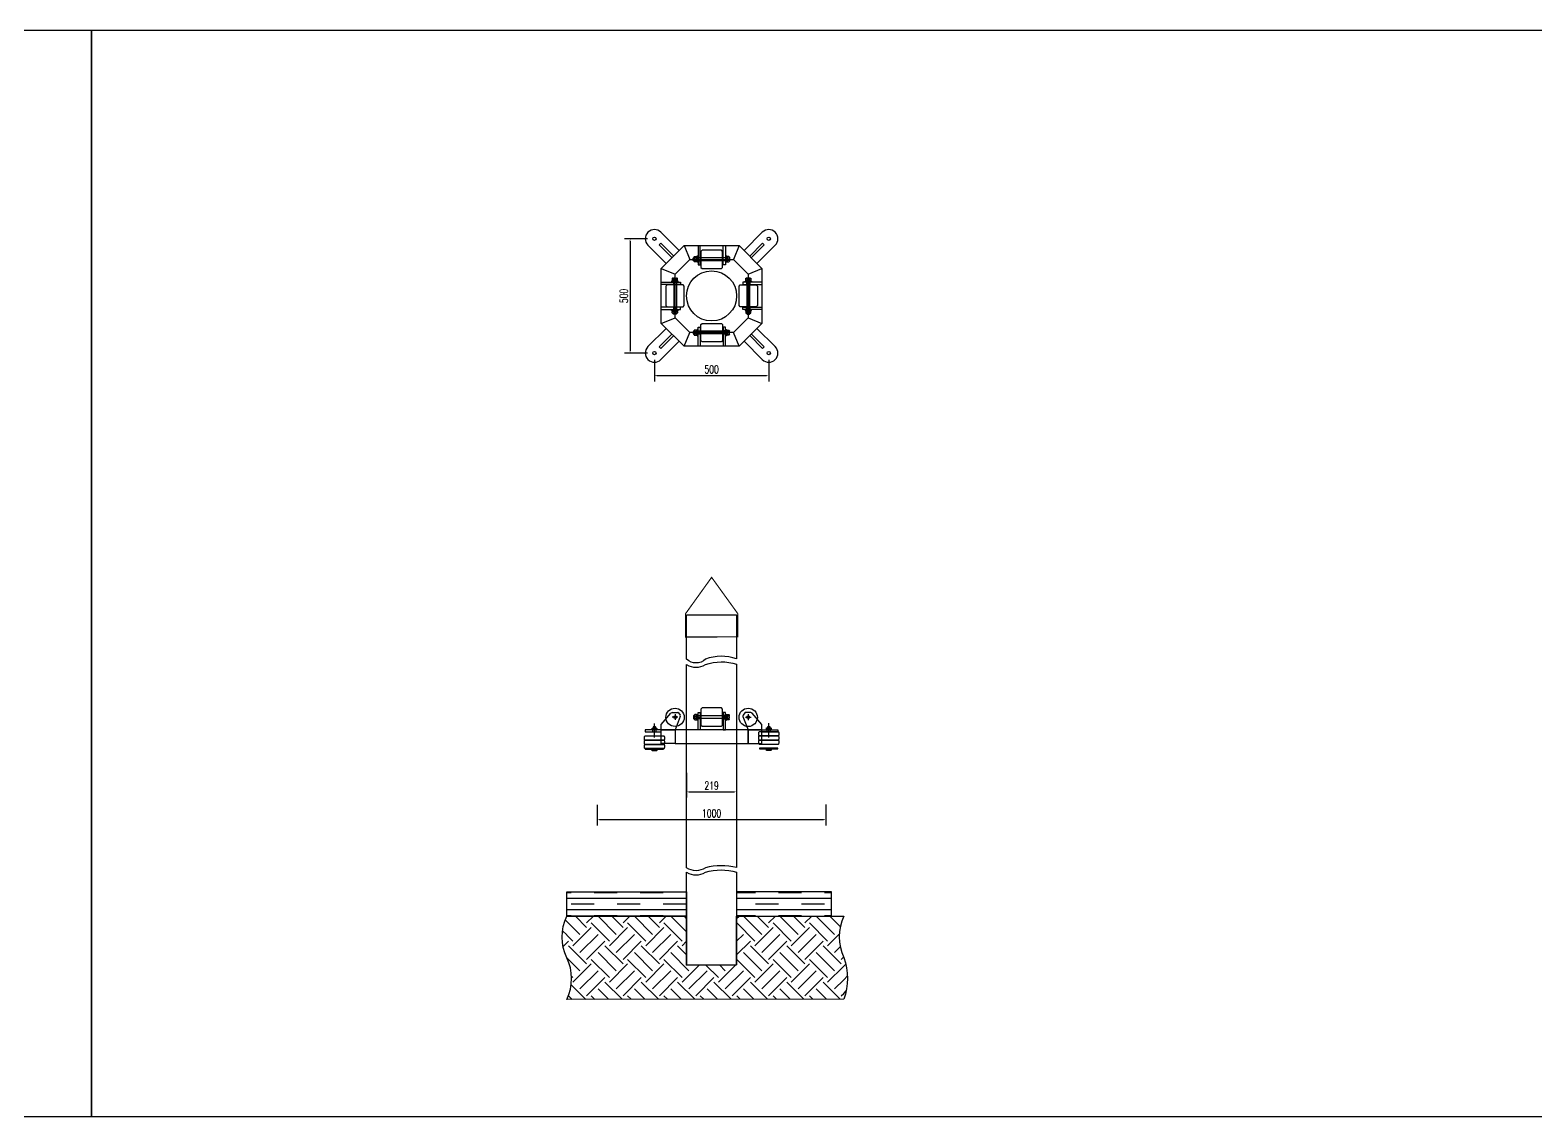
# Model space of a CAD drawing. Header units: millimetres. Extents: x -1714232 to -1367445, y 901519 to 1531173.
# Drawn here: x -1701061 to -1694475, y 919507 to 924259 of the extents above; entities that cross this region are included whole.
import ezdxf

# ---------------------------------------------------------------- set-up
doc = ezdxf.new("R2010")
doc.units = ezdxf.units.MM
doc.header["$LTSCALE"] = 1000
doc.linetypes.add('ACAD_ISO03W100', pattern=[30, 12, -18])
doc.layers.get('0').update_dxf_attribs({"linetype": 'CONTINUOUS'})
doc.layers.get('DEFPOINTS').update_dxf_attribs({"linetype": 'CONTINUOUS'})
for name, color, linetype in [('00-HATCH(填充)', 250, 'CONTINUOUS'), ('DOTE', 1, 'CONTINUOUS'), ('FT', 5, 'CONTINUOUS'), ('PUB_DIM', 3, 'CONTINUOUS'), ('W-MOUNTING固定方式', 5, 'CONTINUOUS'), ('W-STEEL_FRAME钢架', 3, 'CONTINUOUS'), ('ZJ', 251, 'CONTINUOUS')]:
    doc.layers.add(name, color=color, linetype=linetype)
doc.styles.add('STANDARD_T3', font='simplex.shx', dxfattribs={"width": 0.7, "bigfont": 'gbcbig.shx'})
doc.dimstyles.new('W&&10', dxfattribs={"dimtxt": 35, "dimasz": 10, "dimexe": 25, "dimexo": 30, "dimgap": 10, "dimtad": 1, "dimdec": 0, "dimzin": 0, "dimdsep": 46, "dimtxsty": 'STANDARD_T3', "dimcen": 0.09, "dimclrd": 1, "dimclre": 1, "dimclrt": 7, "dimazin": 2, "dimtfac": 1, "dimtdec": 0, "dimtix": 1, "dimtmove": 2, "dimatfit": 3, "dimfxl": 100, "dimtolj": 1, "dimtzin": 0, "dimarcsym": 0})

# ---------------------------------------------------------------- blocks, each defined once
blk = doc.blocks.new('*D86')
at = {"layer": 'DEFPOINTS', "color": 0, "transparency": 16777216}
for p in [(-1698330.2, 922846.3, 0), (-1697830.2, 922846.3, 0), (-1697830.2, 922747.7)]:
    blk.add_point(p, dxfattribs=at)
at = {"layer": 'PUB_DIM', "color": 1, "lineweight": -2, "transparency": 16777216}
for p, q in [((-1698330.2, 922816.3), (-1698330.2, 922722.7)), ((-1697830.2, 922816.3), (-1697830.2, 922722.7)), ((-1698320.2, 922747.7), (-1697840.2, 922747.7))]:
    blk.add_line(p, q, dxfattribs=at)
at = {"layer": 'PUB_DIM', "color": 1, "transparency": 16777216}
for points in [[(-1698320.2, 922749.3), (-1698320.2, 922746), (-1698330.2, 922747.7)], [(-1697840.2, 922749.3), (-1697840.2, 922746), (-1697830.2, 922747.7)]]:
    blk.add_solid(points, dxfattribs=at)
at = {"layer": 'PUB_DIM', "color": 7, "transparency": 16777216, "insert": (-1698080.2, 922775.2), "char_height": 35, "attachment_point": 5, "style": 'STANDARD_T3'}
blk.add_mtext('\\A1;500', dxfattribs=at)
blk = doc.blocks.new('*D87')
at = {"layer": 'DEFPOINTS', "color": 0, "transparency": 16777216}
for p in [(-1698330.2, 923346.3, 0), (-1698436.9, 922846.3), (-1698330.2, 922846.3, 0)]:
    blk.add_point(p, dxfattribs=at)
at = {"layer": 'PUB_DIM', "color": 1, "lineweight": -2, "transparency": 16777216}
for p, q in [((-1698360.2, 923346.3), (-1698461.9, 923346.3)), ((-1698436.9, 923336.3), (-1698436.9, 922856.3)), ((-1698360.2, 922846.3), (-1698461.9, 922846.3))]:
    blk.add_line(p, q, dxfattribs=at)
at = {"layer": 'PUB_DIM', "color": 1, "transparency": 16777216}
for points in [[(-1698438.6, 923336.3), (-1698435.3, 923336.3), (-1698436.9, 923346.3)], [(-1698438.6, 922856.3), (-1698435.3, 922856.3), (-1698436.9, 922846.3)]]:
    blk.add_solid(points, dxfattribs=at)
at = {"layer": 'PUB_DIM', "color": 7, "transparency": 16777216, "insert": (-1698464.4, 923096.3), "char_height": 35, "attachment_point": 5, "rotation": 90, "style": 'STANDARD_T3'}
blk.add_mtext('\\A1;500', dxfattribs=at)
blk = doc.blocks.new('*D88')
at = {"layer": 'DEFPOINTS', "color": 0, "transparency": 16777216}
for p in [(-1698189.7, 921040.3, 0), (-1697970.7, 921041.2, 0), (-1697970.7, 920927.8)]:
    blk.add_point(p, dxfattribs=at)
at = {"layer": 'PUB_DIM', "color": 1, "lineweight": -2, "transparency": 16777216}
for p, q in [((-1698189.7, 921010.3), (-1698189.7, 920902.8)), ((-1697970.7, 921011.2), (-1697970.7, 920902.8)), ((-1698179.7, 920927.8), (-1697980.7, 920927.8))]:
    blk.add_line(p, q, dxfattribs=at)
at = {"layer": 'PUB_DIM', "color": 1, "transparency": 16777216}
for points in [[(-1698179.7, 920929.5), (-1698179.7, 920926.2), (-1698189.7, 920927.8)], [(-1697980.7, 920929.5), (-1697980.7, 920926.2), (-1697970.7, 920927.8)]]:
    blk.add_solid(points, dxfattribs=at)
at = {"layer": 'PUB_DIM', "color": 7, "transparency": 16777216, "insert": (-1698080.2, 920955.3), "char_height": 35, "attachment_point": 5, "style": 'STANDARD_T3'}
blk.add_mtext('\\A1;219', dxfattribs=at)
blk = doc.blocks.new('*D89')
at = {"layer": 'DEFPOINTS', "color": 0, "transparency": 16777216}
for p in [(-1698580.2, 920901.1, 0), (-1697580.2, 920902), (-1697580.2, 920806.3)]:
    blk.add_point(p, dxfattribs=at)
at = {"layer": 'PUB_DIM', "color": 1, "lineweight": -2, "transparency": 16777216}
for p, q in [((-1698580.2, 920871.1), (-1698580.2, 920781.3)), ((-1697580.2, 920872), (-1697580.2, 920781.3)), ((-1698570.2, 920806.3), (-1697590.2, 920806.3))]:
    blk.add_line(p, q, dxfattribs=at)
at = {"layer": 'PUB_DIM', "color": 1, "transparency": 16777216}
for points in [[(-1698570.2, 920808), (-1698570.2, 920804.6), (-1698580.2, 920806.3)], [(-1697590.2, 920808), (-1697590.2, 920804.6), (-1697580.2, 920806.3)]]:
    blk.add_solid(points, dxfattribs=at)
at = {"layer": 'PUB_DIM', "color": 7, "transparency": 16777216, "insert": (-1698080.2, 920833.8), "char_height": 35, "attachment_point": 5, "style": 'STANDARD_T3'}
blk.add_mtext('\\A1;1000', dxfattribs=at)

msp = doc.modelspace()

# ---------------------------------------------------------------- hatches: boundary and pattern name
h = msp.add_hatch()
h.set_pattern_fill('土壤', color=256, scale=30, angle=45)
h.set_pattern_definition([(45, (-2998465.98, -1010948.7), (0, 159.099026), [112.5, -112.5]), (45, (-2998495.81, -1010918.86), (0, 159.099026), [112.5, -112.5]), (45, (-2998525.64, -1010889.03), (0, 159.099026), [112.5, -112.5]), (135, (-2998525.64, -1010869.15), (-159.099026, 3e-14), [112.5, -112.5]), (135, (-2998495.81, -1010839.31), (-159.099026, 3e-14), [112.5, -112.5]), (135, (-2998465.98, -1010809.48), (-159.099026, 3e-14), [112.5, -112.5])])
edge = h.paths.add_edge_path()
edge.add_line((-1698713.5, 920383.8), (-1698189.7, 920383.8))
edge.add_line((-1698189.7, 920383.8), (-1698189.7, 920170.3))
edge.add_line((-1698189.7, 920170.3), (-1697970.7, 920171.2))
edge.add_line((-1697970.7, 920171.2), (-1697970.7, 920384.7))
edge.add_line((-1697970.7, 920384.7), (-1697502.6, 920384.7))
edge.add_arc((-1697299.9, 920293.9), 222.1, 155.86112, 204.13888)
edge.add_arc((-1697739.3, 920112.2), 253.5, -20.99526, 20.99526, ccw=False)
edge.add_line((-1697502.6, 920021.4), (-1698713.5, 920020.5))
edge.add_arc((-1698900.7, 920111.3), 208.1, 334.11584, 385.88416)
edge.add_arc((-1698524.7, 920293), 209.5, 154.30228, 205.69772, ccw=False)
at = {"layer": 'PUB_DIM'}
h = msp.add_hatch(dxfattribs=at)
h.set_pattern_fill('不能通行的沼泽地', color=256, scale=30)
h.set_pattern_definition([(0, (-3005469.764, -1011305.216), (100.77696, 50.38848), [100.77696, -100.77696]), (0, (-3005570.54, -1011280.02), (0, 50.38848), [])])
h.paths.add_polyline_path([(-1698189.7, 920384.7), (-1698713.5, 920384.7), (-1698713.5, 920491.3), (-1698189.7, 920491.3)])
h.paths.add_polyline_path([(-1697970.7, 920384.7), (-1697556.6, 920384.7), (-1697556.6, 920491.3), (-1697970.7, 920491.3)])

# ---------------------------------------------------------------- linework, layer by layer
at = {"color": 4}
for p, q in [((-1698156.6, 923256.8, 0), (-1698160.6, 923256.8, 0)), ((-1698159.6, 923262.8, 0), (-1698156.6, 923262.8, 0)), ((-1698156.6, 923250.8, 0), (-1698159.6, 923250.8, 0)), ((-1698246.7, 923016.9, 0), (-1698246.7, 923019.9, 0)), ((-1698240.7, 923019.9, 0), (-1698240.7, 923015.9, 0)), ((-1698234.7, 923019.9, 0), (-1698234.7, 923016.9, 0)), ((-1697925.7, 923019.9, 0), (-1697925.7, 923016.9, 0)), ((-1697919.7, 923019.9, 0), (-1697919.7, 923015.9, 0)), ((-1697913.7, 923016.9, 0), (-1697913.7, 923019.9, 0)), ((-1698156.6, 922935.8, 0), (-1698160.6, 922935.8, 0)), ((-1698156.6, 922941.8, 0), (-1698159.6, 922941.8, 0)), ((-1698159.6, 922929.8, 0), (-1698156.6, 922929.8, 0)), ((-1698155.6, 921260, 0), (-1698158.6, 921260, 0)), ((-1698155.6, 921254, 0), (-1698159.6, 921254, 0)), ((-1698158.6, 921248, 0), (-1698155.6, 921248, 0))]:
    msp.add_line(p, q, dxfattribs=at)
for p, q in [((-1698147.6, 923262.3, 0), (-1698154.6, 923262.3, 0)), ((-1698154.6, 923251.3, 0), (-1698147.6, 923251.3, 0)), ((-1698143.6, 923260.2, 0), (-1698147.6, 923256.8, 0)), ((-1698143.6, 923257.9, 0), (-1698147.6, 923254.5, 0)), ((-1698015.6, 923260.2, 0), (-1698011.6, 923256.8, 0)), ((-1698015.6, 923257.9, 0), (-1698011.6, 923254.5, 0)), ((-1698011.6, 923262.3, 0), (-1698004.6, 923262.3, 0)), ((-1698004.6, 923251.3, 0), (-1698011.6, 923251.3, 0)), ((-1698002.6, 923265.3, 0), (-1698002.6, 923247.8, 0)), ((-1698249.2, 923173.9, 0), (-1698231.6, 923173.9, 0)), ((-1698246.2, 923164.9, 0), (-1698246.2, 923171.9, 0)), ((-1698235.2, 923171.9, 0), (-1698235.2, 923164.9, 0)), ((-1697911.2, 923173.9, 0), (-1697928.7, 923173.9, 0)), ((-1697925.2, 923171.9, 0), (-1697925.2, 923164.9, 0)), ((-1697914.2, 923164.9, 0), (-1697914.2, 923171.9, 0)), ((-1698244, 923160.9, 0), (-1698240.7, 923164.9, 0)), ((-1698241.7, 923160.9, 0), (-1698238.4, 923164.9, 0)), ((-1697918.6, 923160.9, 0), (-1697922, 923164.9, 0)), ((-1697916.3, 923160.9, 0), (-1697919.7, 923164.9, 0)), ((-1698246.2, 923028.9, 0), (-1698246.2, 923021.9, 0)), ((-1698244, 923032.9, 0), (-1698240.7, 923028.9, 0)), ((-1698241.7, 923032.9, 0), (-1698238.4, 923028.9, 0)), ((-1698235.2, 923021.9, 0), (-1698235.2, 923028.9, 0)), ((-1697925.2, 923021.9, 0), (-1697925.2, 923028.9, 0)), ((-1697918.6, 923032.9, 0), (-1697922, 923028.9, 0)), ((-1697916.3, 923032.9, 0), (-1697919.7, 923028.9, 0)), ((-1697914.2, 923028.9, 0), (-1697914.2, 923021.9, 0)), ((-1698154.6, 922941.3, 0), (-1698147.6, 922941.3, 0)), ((-1698147.6, 922930.3, 0), (-1698154.6, 922930.3, 0)), ((-1698143.6, 922934.8, 0), (-1698147.6, 922938.1, 0)), ((-1698143.6, 922932.5, 0), (-1698147.6, 922935.8, 0)), ((-1698015.6, 922934.8, 0), (-1698011.6, 922938.1, 0)), ((-1698015.6, 922932.5, 0), (-1698011.6, 922935.8, 0)), ((-1698004.6, 922941.3, 0), (-1698011.6, 922941.3, 0)), ((-1698011.6, 922930.3, 0), (-1698004.6, 922930.3, 0)), ((-1698002.6, 922927.3, 0), (-1698002.6, 922944.9, 0)), ((-1698003.6, 921245.5, 0), (-1698003.6, 921263.1, 0)), ((-1698153.6, 921259.5, 0), (-1698146.6, 921259.5, 0)), ((-1698146.6, 921248.5, 0), (-1698153.6, 921248.5, 0)), ((-1698142.6, 921253, 0), (-1698146.6, 921256.3, 0)), ((-1698142.6, 921250.7, 0), (-1698146.6, 921254, 0)), ((-1698016.6, 921253, 0), (-1698012.6, 921256.3, 0)), ((-1698016.6, 921250.7, 0), (-1698012.6, 921254, 0)), ((-1698005.6, 921259.5, 0), (-1698012.6, 921259.5, 0)), ((-1698012.6, 921248.5, 0), (-1698005.6, 921248.5, 0))]:
    msp.add_line(p, q)
at = {"color": 6, "linetype": 'ACAD_ISO03W100'}
for p, q in [((-1698020.1, 923262.3, 0), (-1698140.6, 923262.3, 0)), ((-1698020.1, 923250.3, 0), (-1698140.6, 923250.3, 0)), ((-1698246.2, 923156.4, 0), (-1698246.2, 923035.9, 0)), ((-1698234.2, 923156.4, 0), (-1698234.2, 923035.9, 0)), ((-1697926.2, 923156.4, 0), (-1697926.2, 923035.9, 0)), ((-1697914.2, 923156.4, 0), (-1697914.2, 923035.9, 0)), ((-1698020.1, 922942.3, 0), (-1698140.6, 922942.3, 0)), ((-1698020.1, 922930.3, 0), (-1698140.6, 922930.3, 0)), ((-1698020.1, 921260.6, 0), (-1698139.1, 921260.6, 0)), ((-1698020.1, 921248.6, 0), (-1698139.1, 921248.6, 0))]:
    msp.add_line(p, q, dxfattribs=at)
at = {"color": 2}
for p, q in [((-1698140.6, 923256.3, 0), (-1698018.6, 923256.3, 0)), ((-1698240.2, 923035.9, 0), (-1698240.2, 923157.9, 0)), ((-1697920.2, 923035.9, 0), (-1697920.2, 923157.9, 0)), ((-1698140.6, 922936.3, 0), (-1698018.6, 922936.3, 0)), ((-1698139.6, 921254.6, 0), (-1698129.6, 921254.6, 0)), ((-1698029.6, 921254.6, 0), (-1698019.6, 921254.6, 0)), ((-1698019.6, 921254.6, 0), (-1698029.6, 921254.6, 0))]:
    msp.add_line(p, q, dxfattribs=at)
at = {"color": 1}
for p, q in [((-1698129.6, 923263.3, 0), (-1698139.6, 923263.3, 0)), ((-1698139.6, 923249.3, 0), (-1698129.6, 923249.3, 0)), ((-1698020.1, 923263.3, 0), (-1698030.1, 923263.3, 0)), ((-1698020.1, 923249.3, 0), (-1698030.1, 923249.3, 0)), ((-1698247.2, 923156.4, 0), (-1698247.2, 923146.4, 0)), ((-1698233.2, 923156.4, 0), (-1698233.2, 923146.4, 0)), ((-1697927.2, 923156.4, 0), (-1697927.2, 923146.4, 0)), ((-1697913.2, 923156.4, 0), (-1697913.2, 923146.4, 0)), ((-1698247.2, 923046.9, 0), (-1698247.2, 923036.9, 0)), ((-1698233.2, 923036.9, 0), (-1698233.2, 923046.9, 0)), ((-1697927.2, 923036.9, 0), (-1697927.2, 923046.9, 0)), ((-1697913.2, 923046.9, 0), (-1697913.2, 923036.9, 0)), ((-1698139.6, 922943.3, 0), (-1698129.6, 922943.3, 0)), ((-1698129.6, 922929.3, 0), (-1698139.6, 922929.3, 0)), ((-1698020.1, 922943.3, 0), (-1698030.1, 922943.3, 0)), ((-1698020.1, 922929.3, 0), (-1698030.1, 922929.3, 0)), ((-1698139.6, 921261.6, 0), (-1698129.6, 921261.6, 0)), ((-1698019.6, 921261.6, 0), (-1698029.6, 921261.6, 0)), ((-1698019.6, 921261.6, 0), (-1698029.6, 921261.6, 0)), ((-1698129.6, 921247.6, 0), (-1698139.6, 921247.6, 0)), ((-1698019.6, 921247.6, 0), (-1698029.6, 921247.6, 0)), ((-1698029.6, 921247.6, 0), (-1698019.6, 921247.6, 0))]:
    msp.add_line(p, q, dxfattribs=at)
at = {"color": 0, "elevation": 0}
for points in [[(-1698139.6, 923316.3), (-1698139.6, 923232.7), (-1698129.6, 923232.7), (-1698129.6, 923316.3)], [(-1698020.1, 923316.3), (-1698020.1, 923232.7), (-1698030.1, 923232.7), (-1698030.1, 923316.3)], [(-1698300.2, 923156.4), (-1698216.6, 923156.4), (-1698216.6, 923146.4), (-1698300.2, 923146.4)], [(-1697860.2, 923156.4), (-1697943.8, 923156.4), (-1697943.8, 923146.4), (-1697860.2, 923146.4)], [(-1698300.2, 923036.9), (-1698216.6, 923036.9), (-1698216.6, 923046.9), (-1698300.2, 923046.9)], [(-1697860.2, 923036.9), (-1697943.8, 923036.9), (-1697943.8, 923046.9), (-1697860.2, 923046.9)], [(-1698139.6, 922876.3), (-1698139.6, 922959.9), (-1698129.6, 922959.9), (-1698129.6, 922876.3)], [(-1698020.1, 922876.3), (-1698020.1, 922959.9), (-1698030.1, 922959.9), (-1698030.1, 922876.3)]]:
    msp.add_lwpolyline(points, dxfattribs=at)
at = {"elevation": 0}
for points in [[(-1698160.6, 923261.8), (-1698158.6, 923263.8), (-1698158.6, 923249.8), (-1698160.6, 923251.8)], [(-1698156.6, 923265.3), (-1698156.6, 923262.3), (-1698156.6, 923251.3), (-1698156.6, 923248.3)], [(-1698122.1, 923216.3), (-1698037.1, 923216.3), (-1698032.1, 923221.3), (-1698032.1, 923291.3), (-1698037.1, 923296.3), (-1698122.1, 923296.3), (-1698127.1, 923291.3), (-1698127.1, 923221.3)], [(-1698200.2, 923054.4), (-1698200.2, 923139.4), (-1698205.2, 923144.4), (-1698275.2, 923144.4), (-1698280.2, 923139.4), (-1698280.2, 923054.4), (-1698275.2, 923049.4), (-1698205.2, 923049.4)], [(-1697960.2, 923054.4), (-1697960.2, 923139.4), (-1697955.2, 923144.4), (-1697885.2, 923144.4), (-1697880.2, 923139.4), (-1697880.2, 923054.4), (-1697885.2, 923049.4), (-1697955.2, 923049.4)], [(-1698249.2, 923019.9), (-1698246.2, 923019.9), (-1698235.2, 923019.9), (-1698232.2, 923019.9)], [(-1698245.7, 923015.9), (-1698247.7, 923017.9), (-1698233.7, 923017.9), (-1698235.7, 923015.9)], [(-1698122.1, 922976.3), (-1698037.1, 922976.3), (-1698032.1, 922971.3), (-1698032.1, 922901.3), (-1698037.1, 922896.3), (-1698122.1, 922896.3), (-1698127.1, 922901.3), (-1698127.1, 922971.3)], [(-1697911.2, 923019.9), (-1697914.2, 923019.9), (-1697925.2, 923019.9), (-1697928.2, 923019.9)], [(-1697914.7, 923015.9), (-1697912.7, 923017.9), (-1697926.7, 923017.9), (-1697924.7, 923015.9)], [(-1698160.6, 922930.8), (-1698158.6, 922928.8), (-1698158.6, 922942.8), (-1698160.6, 922940.8)], [(-1698156.6, 922927.3), (-1698156.6, 922930.3), (-1698156.6, 922941.3), (-1698156.6, 922944.3)], [(-1698159.6, 921249), (-1698157.6, 921247), (-1698157.6, 921261), (-1698159.6, 921259)], [(-1698155.6, 921245.5), (-1698155.6, 921248.5), (-1698155.6, 921259.5), (-1698155.6, 921262.5)], [(-1698129.6, 921274.6), (-1698129.6, 921199.6), (-1698139.6, 921199.6), (-1698139.6, 921274.6)], [(-1698122.1, 921214.6), (-1698037.1, 921214.6), (-1698032.1, 921219.6), (-1698032.1, 921289.6), (-1698037.1, 921294.6), (-1698122.1, 921294.6), (-1698127.1, 921289.6), (-1698127.1, 921219.6)], [(-1698029.6, 921274.6), (-1698029.6, 921199.6), (-1698019.6, 921199.6), (-1698019.6, 921274.6)]]:
    msp.add_lwpolyline(points, close=True, dxfattribs=at)
for points in [[(-1698158.6, 923263.8), (-1698156.6, 923263.8), (-1698156.6, 923249.8), (-1698158.6, 923249.8)], [(-1698143.6, 923243.3), (-1698143.6, 923271.3), (-1698140.6, 923271.3), (-1698140.6, 923243.3), (-1698143.6, 923243.3), (-1698143.6, 923244.3)], [(-1698015.6, 923243.3), (-1698015.6, 923271.3), (-1698018.6, 923271.3), (-1698018.6, 923243.3), (-1698015.6, 923243.3), (-1698015.6, 923244.3)], [(-1698227.2, 923160.9), (-1698255.2, 923160.9), (-1698255.2, 923157.9), (-1698227.2, 923157.9), (-1698227.2, 923160.9), (-1698228.2, 923160.9)], [(-1697933.2, 923160.9), (-1697905.2, 923160.9), (-1697905.2, 923157.9), (-1697933.2, 923157.9), (-1697933.2, 923160.9), (-1697932.2, 923160.9)], [(-1698227.2, 923032.9), (-1698255.2, 923032.9), (-1698255.2, 923035.9), (-1698227.2, 923035.9), (-1698227.2, 923032.9), (-1698228.2, 923032.9)], [(-1698247.7, 923017.9), (-1698247.7, 923019.9), (-1698233.7, 923019.9), (-1698233.7, 923017.9)], [(-1697933.2, 923032.9), (-1697905.2, 923032.9), (-1697905.2, 923035.9), (-1697933.2, 923035.9), (-1697933.2, 923032.9), (-1697932.2, 923032.9)], [(-1697912.7, 923017.9), (-1697912.7, 923019.9), (-1697926.7, 923019.9), (-1697926.7, 923017.9)], [(-1698158.6, 922928.8), (-1698156.6, 922928.8), (-1698156.6, 922942.8), (-1698158.6, 922942.8)], [(-1698143.6, 922949.3), (-1698143.6, 922921.3), (-1698140.6, 922921.3), (-1698140.6, 922949.3), (-1698143.6, 922949.3), (-1698143.6, 922948.3)], [(-1698015.6, 922949.3), (-1698015.6, 922921.3), (-1698018.6, 922921.3), (-1698018.6, 922949.3), (-1698015.6, 922949.3), (-1698015.6, 922948.3)], [(-1698157.6, 921247), (-1698155.6, 921247), (-1698155.6, 921261), (-1698157.6, 921261)], [(-1698142.6, 921267.5), (-1698142.6, 921239.5), (-1698139.6, 921239.5), (-1698139.6, 921267.5), (-1698142.6, 921267.5), (-1698142.6, 921266.5)], [(-1698016.6, 921267.5), (-1698016.6, 921239.5), (-1698019.6, 921239.5), (-1698019.6, 921267.5), (-1698016.6, 921267.5), (-1698016.6, 921266.5)]]:
    msp.add_lwpolyline(points, dxfattribs=at)
for points in [[(-1698154.6, 923268.3), (-1698147.6, 923268.3), (-1698147.6, 923267.3), (-1698143.6, 923267.3), (-1698143.6, 923246.3), (-1698147.6, 923246.3), (-1698147.6, 923267.3), (-1698147.6, 923245.3), (-1698154.6, 923245.3, -0.666667), (-1698154.6, 923251.3, -0.363636), (-1698154.6, 923262.3, -0.666667)], [(-1698004.6, 923268.3), (-1698011.6, 923268.3), (-1698011.6, 923267.3), (-1698015.6, 923267.3), (-1698015.6, 923246.3), (-1698011.6, 923246.3), (-1698011.6, 923267.3), (-1698011.6, 923245.3), (-1698004.6, 923245.3, 0.666667), (-1698004.6, 923251.3, 0.363636), (-1698004.6, 923262.3, 0.666667)], [(-1698252.2, 923171.9), (-1698252.2, 923164.9), (-1698251.2, 923164.9), (-1698251.2, 923160.9), (-1698230.2, 923160.9), (-1698230.2, 923164.9), (-1698251.2, 923164.9), (-1698229.2, 923164.9), (-1698229.2, 923171.9, 0.666667), (-1698235.2, 923171.9, 0.363636), (-1698246.2, 923171.9, 0.666667)], [(-1697908.2, 923171.9), (-1697908.2, 923164.9), (-1697909.2, 923164.9), (-1697909.2, 923160.9), (-1697930.2, 923160.9), (-1697930.2, 923164.9), (-1697909.2, 923164.9), (-1697931.2, 923164.9), (-1697931.2, 923171.9, -0.666667), (-1697925.2, 923171.9, -0.363636), (-1697914.2, 923171.9, -0.666667)], [(-1698252.2, 923021.9), (-1698252.2, 923028.9), (-1698251.2, 923028.9), (-1698251.2, 923032.9), (-1698230.2, 923032.9), (-1698230.2, 923028.9), (-1698251.2, 923028.9), (-1698229.2, 923028.9), (-1698229.2, 923021.9, -0.666667), (-1698235.2, 923021.9, -0.363636), (-1698246.2, 923021.9, -0.666667)], [(-1697908.2, 923021.9), (-1697908.2, 923028.9), (-1697909.2, 923028.9), (-1697909.2, 923032.9), (-1697930.2, 923032.9), (-1697930.2, 923028.9), (-1697909.2, 923028.9), (-1697931.2, 923028.9), (-1697931.2, 923021.9, 0.666667), (-1697925.2, 923021.9, 0.363636), (-1697914.2, 923021.9, 0.666667)], [(-1698154.6, 922924.3), (-1698147.6, 922924.3), (-1698147.6, 922925.3), (-1698143.6, 922925.3), (-1698143.6, 922946.3), (-1698147.6, 922946.3), (-1698147.6, 922925.3), (-1698147.6, 922947.3), (-1698154.6, 922947.3, 0.666667), (-1698154.6, 922941.3, 0.363636), (-1698154.6, 922930.3, 0.666667)], [(-1698004.6, 922924.3), (-1698011.6, 922924.3), (-1698011.6, 922925.3), (-1698015.6, 922925.3), (-1698015.6, 922946.3), (-1698011.6, 922946.3), (-1698011.6, 922925.3), (-1698011.6, 922947.3), (-1698004.6, 922947.3, -0.666667), (-1698004.6, 922941.3, -0.363636), (-1698004.6, 922930.3, -0.666667)], [(-1698189.7, 921701.2), (-1697970.7, 921702), (-1697970.7, 921509.2, 0.170875), (-1698107.2, 921508.4, -0.412328), (-1698189.7, 921508.4)], [(-1698189.7, 921484.9, 0.293594), (-1698107.2, 921484.9, -0.161329), (-1697970.7, 921485.8), (-1697970.7, 920596.6, 0.125768), (-1698107.2, 920595.7, -0.307823), (-1698189.7, 920595.7)], [(-1698153.6, 921242.5), (-1698146.6, 921242.5), (-1698146.6, 921243.5), (-1698142.6, 921243.5), (-1698142.6, 921264.5), (-1698146.6, 921264.5), (-1698146.6, 921243.5), (-1698146.6, 921265.5), (-1698153.6, 921265.5, 0.666667), (-1698153.6, 921259.5, 0.363636), (-1698153.6, 921248.5, 0.666667)], [(-1698005.6, 921242.5), (-1698012.6, 921242.5), (-1698012.6, 921243.5), (-1698016.6, 921243.5), (-1698016.6, 921264.5), (-1698012.6, 921264.5), (-1698012.6, 921243.5), (-1698012.6, 921265.5), (-1698005.6, 921265.5, -0.666667), (-1698005.6, 921259.5, -0.363636), (-1698005.6, 921248.5, -0.666667)]]:
    msp.add_lwpolyline(points, format="xyb", close=True, dxfattribs=at)
at = {"color": 2, "elevation": 0}
for points in [[(-1698339.7, 921206.6), (-1698320.7, 921206.6), (-1698319.7, 921205.6), (-1698319.7, 921200.6), (-1698320.7, 921199.6), (-1698339.7, 921199.6), (-1698340.7, 921200.6), (-1698340.7, 921205.6)], [(-1698336.2, 921206.6), (-1698324.2, 921206.6), (-1698324.2, 921210.6), (-1698325.2, 921211.6), (-1698335.2, 921211.6), (-1698336.2, 921210.6)], [(-1698335.7, 921206.6), (-1698324.7, 921206.6), (-1698324.7, 921199.6), (-1698335.7, 921199.6)], [(-1697839.7, 921207.5), (-1697820.7, 921207.5), (-1697819.7, 921206.5), (-1697819.7, 921201.5), (-1697820.7, 921200.5), (-1697839.7, 921200.5), (-1697840.7, 921201.5), (-1697840.7, 921206.5)], [(-1697836.2, 921207.5), (-1697824.2, 921207.5), (-1697824.2, 921211.5), (-1697825.2, 921212.5), (-1697835.2, 921212.5), (-1697836.2, 921211.5)], [(-1697835.7, 921207.5), (-1697824.7, 921207.5), (-1697824.7, 921200.5), (-1697835.7, 921200.5)], [(-1698340.7, 921114.6), (-1698319.7, 921114.6), (-1698319.7, 921108.6), (-1698320.7, 921107.6), (-1698339.7, 921107.6), (-1698340.7, 921108.6)], [(-1698335.7, 921114.6), (-1698324.7, 921114.6), (-1698324.7, 921107.6), (-1698335.7, 921107.6)], [(-1697840.7, 921115.5), (-1697819.7, 921115.5), (-1697819.7, 921109.5), (-1697820.7, 921108.5), (-1697839.7, 921108.5), (-1697840.7, 921109.5)], [(-1697835.7, 921115.5), (-1697824.7, 921115.5), (-1697824.7, 921108.5), (-1697835.7, 921108.5)]]:
    msp.add_lwpolyline(points, close=True, dxfattribs=at)
at = {"color": 6, "elevation": 0}
for points in [[(-1698370.2, 921114.6), (-1698290.2, 921114.6), (-1698290.2, 921117.6), (-1698370.2, 921117.6)], [(-1697870.2, 921115.5), (-1697790.2, 921115.5), (-1697790.2, 921118.5), (-1697870.2, 921118.5)]]:
    msp.add_lwpolyline(points, close=True, dxfattribs=at)
msp.add_lwpolyline([(-1698713.5, 920383.8), (-1698189.7, 920383.8), (-1698189.7, 920170.3), (-1697970.7, 920171.2), (-1697970.7, 920384.7), (-1697502.6, 920384.7, 0.213824), (-1697502.6, 920203.1, -0.185296), (-1697502.6, 920021.4), (-1698713.5, 920020.5, 0.229804), (-1698713.5, 920202.2, -0.228091)], format="xyb", close=True)
at = {"lineweight": -3}
for centre in [(-1698240.2, 921253.6, 0), (-1697920.2, 921253.5, 0)]:
    msp.add_circle(centre, 40, dxfattribs=at)
at = {"layer": '00-HATCH(填充)', "color": 0, "lineweight": -3}
for p, q in [((-1698300.2, 921222.8, 0), (-1698258.1, 921271.6, 0)), ((-1698251, 921274.6, 0), (-1698228.7, 921274.6, 0)), ((-1698225.2, 921273.2, 0), (-1698218.1, 921262.6, 0)), ((-1697935.1, 921273.1, 0), (-1697942.2, 921262.6, 0)), ((-1697909.3, 921274.5, 0), (-1697931.7, 921274.5, 0)), ((-1697860.2, 921222.8, 0), (-1697902.2, 921271.6, 0)), ((-1698240.2, 921199.6, 0), (-1698300.2, 921199.6, 0)), ((-1698217.1, 921256.8, 0), (-1698240.2, 921199.6, 0)), ((-1697943.2, 921256.8, 0), (-1697920.2, 921199.5, 0)), ((-1697920.2, 921199.5, 0), (-1697860.2, 921199.5, 0))]:
    msp.add_line(p, q, dxfattribs=at)
at = {"layer": '00-HATCH(填充)', "color": 0, "lineweight": -3, "ltscale": 0.5}
for p, q in [((-1698240.2, 921267.1, 0), (-1698240.2, 921242.1, 0)), ((-1697920.2, 921267, 0), (-1697920.2, 921242, 0)), ((-1698227.7, 921254.6, 0), (-1698252.7, 921254.6, 0)), ((-1697932.7, 921254.5, 0), (-1697907.7, 921254.5, 0))]:
    msp.add_line(p, q, dxfattribs=at)
at = {"layer": '00-HATCH(填充)', "color": 0, "lineweight": -3}
for centre in [(-1698240.2, 921254.6, 0), (-1697920.2, 921254.5, 0)]:
    msp.add_circle(centre, 6, dxfattribs=at)
for centre, radius, start, end in [((-1698251, 921264.6, 0), 10, 90, 135), ((-1698228.7, 921269.6, 0), 5, 46.05646, 90), ((-1698221.6, 921259, 0), 5, 334, 46.05646), ((-1697938.8, 921259, 0), 5, 133.94206, 205.99852), ((-1697931.7, 921269.5, 0), 5, 89.99852, 133.94206), ((-1697909.3, 921264.5, 0), 10, 44.99852, 89.99852)]:
    msp.add_arc(centre, radius, start, end, dxfattribs=at)
at = {"layer": 'DOTE'}
for p, q in [((-1698330.2, 921164.8, 0), (-1698330.2, 921226.7, 0)), ((-1698330.2, 921164.8, 0), (-1698330.2, 921226.7, 0)), ((-1697830.2, 921165.7, 0), (-1697830.2, 921227.6, 0)), ((-1697830.2, 921164.8, 0), (-1697830.2, 921226.7, 0))]:
    msp.add_line(p, q, dxfattribs=at)
at = {"layer": 'FT', "elevation": 0}
for points in [[(-1698370.2, 921153.6), (-1698290.2, 921153.6, 0.414214), (-1698285.2, 921158.6), (-1698285.2, 921166.6, 0.414214), (-1698290.2, 921171.6), (-1698370.2, 921171.6, 0.414214), (-1698375.2, 921166.6), (-1698375.2, 921158.6, 0.414214)], [(-1698370.2, 921135.6), (-1698290.2, 921135.6, 0.414214), (-1698285.2, 921140.6), (-1698285.2, 921148.6, 0.414214), (-1698290.2, 921153.6), (-1698370.2, 921153.6, 0.414214), (-1698375.2, 921148.6), (-1698375.2, 921140.6, 0.414214)], [(-1698370.2, 921117.6), (-1698290.2, 921117.6, 0.414214), (-1698285.2, 921122.6), (-1698285.2, 921130.6, 0.414214), (-1698290.2, 921135.6), (-1698370.2, 921135.6, 0.414214), (-1698375.2, 921130.6), (-1698375.2, 921122.6, 0.414214)], [(-1697870.2, 921172.5), (-1697790.2, 921172.5, 0.414214), (-1697785.2, 921177.5), (-1697785.2, 921185.5, 0.414214), (-1697790.2, 921190.5), (-1697870.2, 921190.5, 0.414214), (-1697875.2, 921185.5), (-1697875.2, 921177.5, 0.414214)], [(-1697870.2, 921154.5), (-1697790.2, 921154.5, 0.414214), (-1697785.2, 921159.5), (-1697785.2, 921167.5, 0.414214), (-1697790.2, 921172.5), (-1697870.2, 921172.5, 0.414214), (-1697875.2, 921167.5), (-1697875.2, 921159.5, 0.414214)], [(-1697870.2, 921136.5), (-1697790.2, 921136.5, 0.414214), (-1697785.2, 921141.5), (-1697785.2, 921149.5, 0.414214), (-1697790.2, 921154.5), (-1697870.2, 921154.5, 0.414214), (-1697875.2, 921149.5), (-1697875.2, 921141.5, 0.414214)]]:
    msp.add_lwpolyline(points, format="xyb", close=True, dxfattribs=at)
at = {"layer": 'PUB_DIM'}
for p, q in [((-1698300.2, 921199.6, 0), (-1698300.2, 921222.8, 0)), ((-1697860.2, 921199.5, 0), (-1697860.2, 921222.8, 0))]:
    msp.add_line(p, q, dxfattribs=at)
for points in [[(-1707512, 924258.6), (-1700792, 924258.6), (-1700792, 919506.6), (-1707512, 919506.6)], [(-1700792, 924258.6), (-1694072, 924258.6), (-1694072, 919506.6), (-1700792, 919506.6)], [(-1698189.7, 920384.7), (-1698713.5, 920384.7), (-1698713.5, 920491.3), (-1698189.7, 920491.3)], [(-1697970.7, 920384.7), (-1697556.6, 920384.7), (-1697556.6, 920491.3), (-1697970.7, 920491.3)]]:
    msp.add_lwpolyline(points, close=True, dxfattribs=at)
at = {"layer": 'PUB_DIM', "const_width": 5, "elevation": 0}
msp.add_lwpolyline([(-1698194.7, 921604.8), (-1698194.7, 921706.2), (-1698080.2, 921865.7), (-1697965.7, 921707), (-1697965.7, 921605.6), (-1698194.7, 921604.8)], dxfattribs=at)
at = {"layer": 'W-MOUNTING固定方式', "color": 6}
for p, q in [((-1698337.2, 921189.6, 0), (-1698337.2, 921199.6, 0)), ((-1698337.2, 921189.6, 0), (-1698337.2, 921199.6, 0)), ((-1698323.2, 921189.6, 0), (-1698323.2, 921199.6, 0)), ((-1698323.2, 921189.6, 0), (-1698323.2, 921199.6, 0)), ((-1697837.2, 921190.5, 0), (-1697837.2, 921200.5, 0)), ((-1697837.2, 921189.5, 0), (-1697837.2, 921199.5, 0)), ((-1697823.2, 921190.5, 0), (-1697823.2, 921200.5, 0)), ((-1697823.2, 921189.5, 0), (-1697823.2, 921199.5, 0))]:
    msp.add_line(p, q, dxfattribs=at)
at = {"layer": 'W-MOUNTING固定方式', "color": 6, "elevation": 0}
for points in [[(-1698245.5, 923269.9), (-1698302, 923326.4), (-1698309.1, 923319.3), (-1698252.5, 923262.8)], [(-1697913.7, 923269.9), (-1697857.1, 923326.4), (-1697850.1, 923319.3), (-1697906.6, 923262.8)], [(-1698245.5, 922922.8), (-1698302, 922866.2), (-1698309.1, 922873.3), (-1698252.5, 922929.9)], [(-1697913.7, 922922.8), (-1697857.1, 922866.2), (-1697850.1, 922873.3), (-1697906.6, 922929.9)]]:
    msp.add_lwpolyline(points, dxfattribs=at)
for points in [[(-1698300.2, 921199.6), (-1698370.2, 921199.6), (-1698370.2, 921189.6), (-1698300.2, 921189.6)], [(-1697860.2, 921199.5), (-1697790.2, 921199.5), (-1697790.2, 921189.5), (-1697860.2, 921189.5)]]:
    msp.add_lwpolyline(points, close=True, dxfattribs=at)
at = {"layer": 'W-STEEL_FRAME钢架', "color": 5}
for p, q in [((-1698301.9, 923374.6, 0), (-1698221.9, 923294.6, 0)), ((-1697858.5, 923374.6, 0), (-1697938.5, 923294.6, 0)), ((-1698358.5, 923318, 0), (-1698278.5, 923238, 0)), ((-1697801.9, 923318, 0), (-1697881.9, 923238, 0)), ((-1698358.5, 922874.6, 0), (-1698278.5, 922954.6, 0)), ((-1697801.9, 922874.6, 0), (-1697881.9, 922954.6, 0)), ((-1698301.9, 922818, 0), (-1698221.9, 922898, 0)), ((-1697858.5, 922818, 0), (-1697938.5, 922898, 0))]:
    msp.add_line(p, q, dxfattribs=at)
at = {"layer": 'W-STEEL_FRAME钢架'}
for p, q in [((-1698200.2, 923316.3, 0), (-1698175.3, 923256.3, 0)), ((-1697960.2, 923316.3, 0), (-1697985, 923256.3, 0)), ((-1698300.2, 923216.3, 0), (-1698240.2, 923191.5, 0)), ((-1697920.2, 923191.5, 0), (-1697860.2, 923216.3, 0)), ((-1698300.2, 922976.3, 0), (-1698240.2, 923001.2, 0)), ((-1697920.2, 923001.2, 0), (-1697860.2, 922976.3, 0)), ((-1698200.2, 922876.3, 0), (-1698175.3, 922936.3, 0)), ((-1697960.2, 922876.3, 0), (-1697985, 922936.3, 0))]:
    msp.add_line(p, q, dxfattribs=at)
at = {"layer": 'W-STEEL_FRAME钢架', "elevation": 0}
for points in [[(-1698200.2, 923316.3), (-1697960.2, 923316.3), (-1697860.2, 923216.3), (-1697860.2, 922976.3), (-1697960.2, 922876.3), (-1698200.2, 922876.3), (-1698300.2, 922976.3), (-1698300.2, 923216.3)], [(-1698175.3, 923256.3), (-1697985, 923256.3), (-1697920.2, 923191.5), (-1697920.2, 923001.2), (-1697985, 922936.3), (-1698175.3, 922936.3), (-1698240.2, 923001.2), (-1698240.2, 923191.5)], [(-1698300.2, 921199.6), (-1698240.2, 921199.6), (-1698240.2, 921139.6), (-1698300.2, 921139.6)], [(-1698240.2, 921139.6), (-1697920.2, 921139.6), (-1697920.2, 921199.6), (-1698240.2, 921199.6)], [(-1697860.2, 921199.6), (-1697920.2, 921199.6), (-1697920.2, 921139.6), (-1697860.2, 921139.6)]]:
    msp.add_lwpolyline(points, close=True, dxfattribs=at)
at = {"layer": 'W-STEEL_FRAME钢架', "color": 5}
for centre in [(-1698330.2, 923346.3, 0), (-1697830.2, 923346.3, 0), (-1698330.2, 922846.3, 0), (-1697830.2, 922846.3, 0)]:
    msp.add_circle(centre, 7, dxfattribs=at)
at = {"layer": 'W-STEEL_FRAME钢架'}
msp.add_circle((-1698080.2, 923096.3, 0), 109.5, dxfattribs=at)
at = {"layer": 'W-STEEL_FRAME钢架', "color": 5}
for centre, start, end in [((-1698330.2, 923346.3, 0), 45, 225), ((-1697830.2, 923346.3, 0), 315, 135), ((-1698330.2, 922846.3, 0), 135, 315), ((-1697830.2, 922846.3, 0), 225, 45)]:
    msp.add_arc(centre, 40, start, end, dxfattribs=at)
at = {"layer": 'ZJ', "color": 1, "linetype": 'Continuous', "elevation": 0}
msp.add_lwpolyline([(-1697970.7, 920577.4), (-1697970.7, 920171.2), (-1698189.7, 920170.3), (-1698189.7, 920576.5, 0.279979), (-1698107.2, 920576.5, -0.139275), (-1697970.7, 920577.4)], format="xyb", dxfattribs=at)

# ---------------------------------------------------------------- dimensions: what is measured, and where the dimension line sits
at = {"layer": 'PUB_DIM'}
dim = msp.add_linear_dim(base=(-1698436.9, 922846.3), p1=(-1698330.2, 923346.3, 0), p2=(-1698330.2, 922846.3, 0), angle=90, dimstyle='W&&10', dxfattribs=at)
dim.commit()
dim.dimension.update_dxf_attribs({"geometry": '*D87', "text_midpoint": (-1698464.4, 923096.3)})
for base, p1, p2, picture, middle in [((-1697830.2, 922747.7), (-1698330.2, 922846.3, 0), (-1697830.2, 922846.3, 0), '*D86', (-1698080.2, 922775.2)), ((-1697970.7, 920927.8), (-1698189.7, 921040.3, 0), (-1697970.7, 921041.2, 0), '*D88', (-1698080.2, 920955.3)), ((-1697580.2, 920806.3), (-1698580.2, 920901.1, 0), (-1697580.2, 920902), '*D89', (-1698080.2, 920833.8))]:
    dim = msp.add_linear_dim(base=base, p1=p1, p2=p2, dimstyle='W&&10', dxfattribs=at)
    dim.commit()
    dim.dimension.update_dxf_attribs({"geometry": picture, "text_midpoint": middle})

doc.saveas('drawing.dxf')
